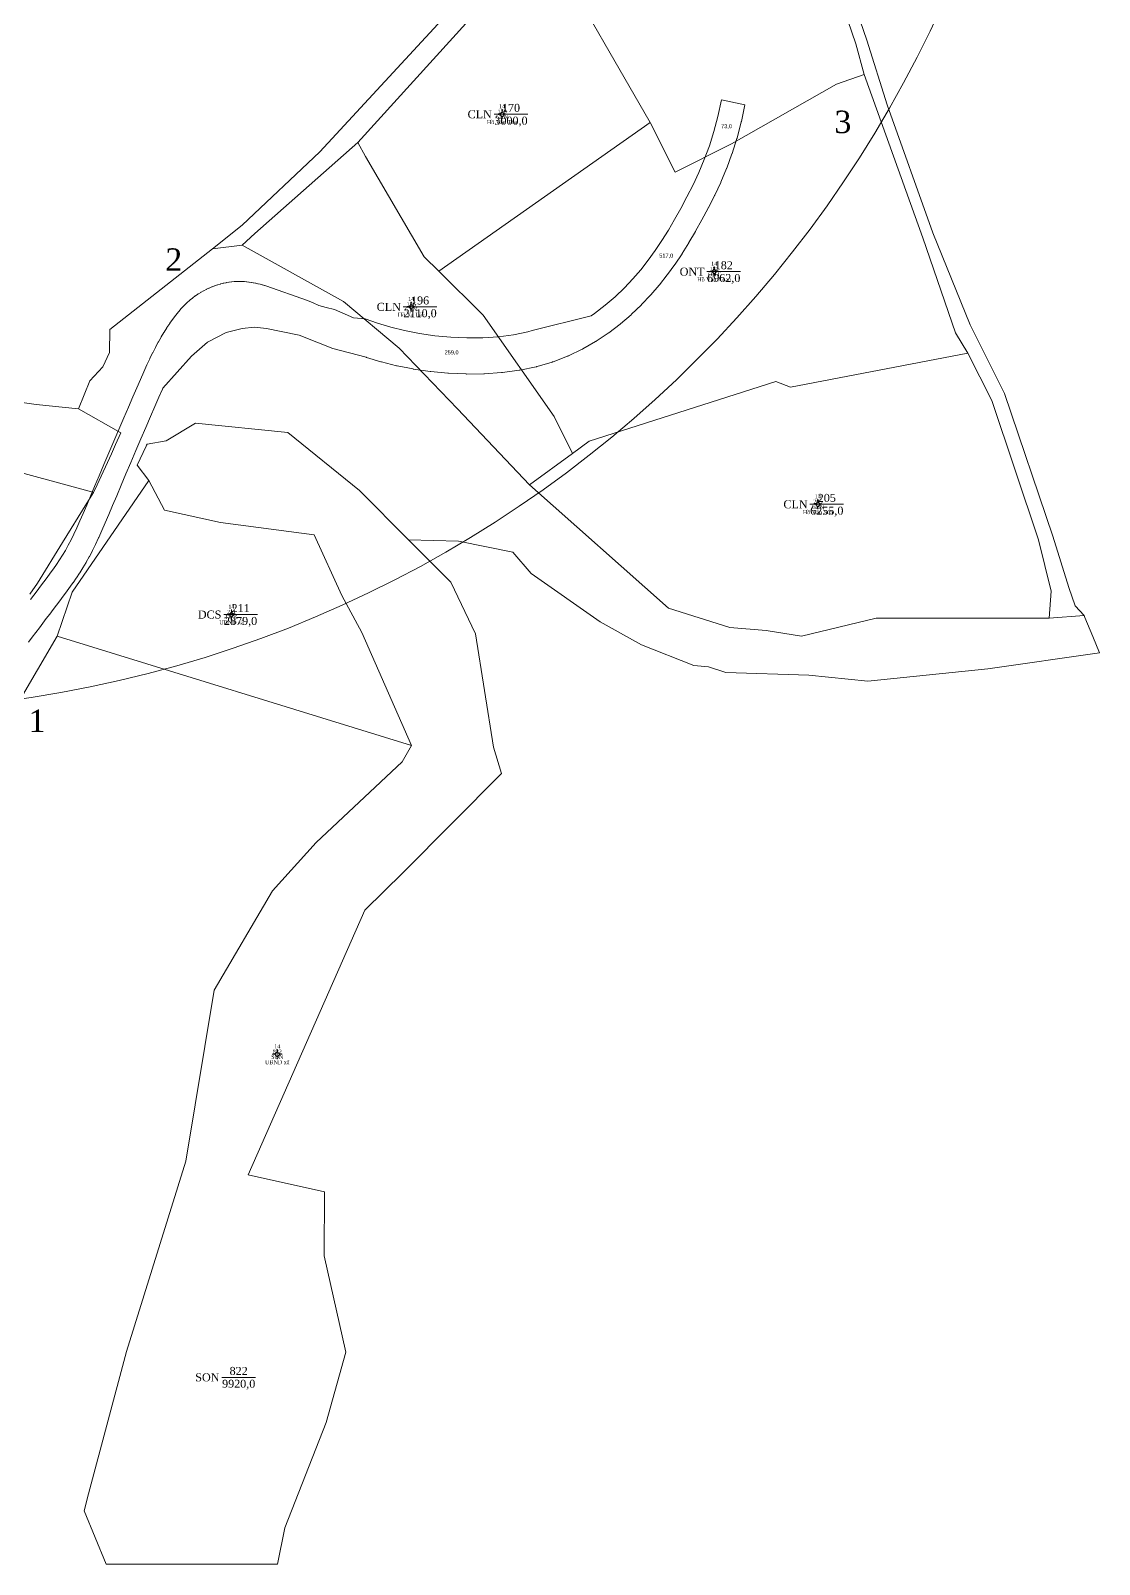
# Model space of a CAD drawing. Header units: metres. Extents: x 546523 to 548566, y 1840677 to 1842758.
# Drawn here: x 548245.5 to 548512.6, y 1841000 to 1841383.2 of the extents above; entities that cross this region are included whole.
import ezdxf
from ezdxf.enums import TextEntityAlignment as Align

# ---------------------------------------------------------------- set-up
doc = ezdxf.new("R2010")
doc.units = ezdxf.units.M
doc.header["$MEASUREMENT"] = 0
for name, color, linetype, lineweight in [('Level 10', 7, 'Continuous', 0), ('Level 11', 7, 'Continuous', 0), ('Level 13', 7, 'Continuous', 0), ('Level 15', 7, 'Continuous', 0), ('Level 2', 7, 'Continuous', 0), ('Level 20', 7, 'Continuous', 0), ('Level 30', 7, 'Continuous', 0), ('Level 4', 7, 'Continuous', 0), ('Level 5', 7, 'Continuous', 0)]:
    doc.layers.add(name, color=color, linetype=linetype, lineweight=lineweight)
doc.styles.add('Style-Arial', font='arial.ttf')
doc.styles.add('Style-Times New Roman', font='times.ttf')

# ---------------------------------------------------------------- blocks, each defined once
blk = doc.blocks.new('CENTRD')
at = {"layer": 'Level 11', "linetype": 'Continuous', "lineweight": 0}
h = blk.add_hatch(color=1, dxfattribs=at)
edge = h.paths.add_edge_path()
edge.add_arc((0, 0), 1.5, 0, 360)
at = {"layer": 'Level 11', "color": 1, "linetype": 'Continuous', "lineweight": 0}
for p, q in [((-6.2, 0), (-12.5, 0)), ((0, 6.2), (-6.2, 0)), ((-6.2, 0), (0, -6.2)), ((0, 12.5), (0, 6.2)), ((6.2, 0), (0, 6.2)), ((0, -6.2), (6.2, 0)), ((12.5, 0), (6.2, 0)), ((0, -6.2), (0, -12.5))]:
    blk.add_line(p, q, dxfattribs=at)
blk = doc.blocks.new('N_THUA_24')
at = {"layer": 'Level 13', "color": 7, "linetype": 'Continuous', "lineweight": 0}
blk.add_line((-1.98, 0), (6.42, 0), dxfattribs=at)
at = {"layer": 'Level 13', "color": 5, "linetype": 'Continuous', "lineweight": 0, "style": 'Style-Times New Roman'}
blk.add_text('170', height=2, dxfattribs=at).set_placement((2.22, 1.6), align=Align.MIDDLE_CENTER)
at = {"layer": 'Level 2', "color": 3, "linetype": 'Continuous', "lineweight": 0, "style": 'Style-Times New Roman'}
blk.add_text('CLN', height=2, dxfattribs=at).set_placement((-2.58, 0), align=Align.MIDDLE_RIGHT)
at = {"layer": 'Level 4', "color": 1, "linetype": 'Continuous', "lineweight": 0, "style": 'Style-Times New Roman'}
blk.add_text('3000,0', height=2, dxfattribs=at).set_placement((2.22, -1.6), align=Align.MIDDLE_CENTER)
blk = doc.blocks.new('N_THUA_25')
at = {"layer": 'Level 13', "color": 7, "linetype": 'Continuous', "lineweight": 0}
blk.add_line((-1.81, 0), (6.6, 0), dxfattribs=at)
at = {"layer": 'Level 13', "color": 5, "linetype": 'Continuous', "lineweight": 0, "style": 'Style-Times New Roman'}
blk.add_text('182', height=2, dxfattribs=at).set_placement((2.4, 1.6), align=Align.MIDDLE_CENTER)
at = {"layer": 'Level 2', "color": 3, "linetype": 'Continuous', "lineweight": 0, "style": 'Style-Times New Roman'}
blk.add_text('ONT', height=2, dxfattribs=at).set_placement((-2.41, 0), align=Align.MIDDLE_RIGHT)
at = {"layer": 'Level 4', "color": 1, "linetype": 'Continuous', "lineweight": 0, "style": 'Style-Times New Roman'}
blk.add_text('6962,0', height=2, dxfattribs=at).set_placement((2.4, -1.6), align=Align.MIDDLE_CENTER)
blk = doc.blocks.new('N_THUA_26')
at = {"layer": 'Level 13', "color": 7, "linetype": 'Continuous', "lineweight": 0}
blk.add_line((-1.98, 0), (6.43, 0), dxfattribs=at)
at = {"layer": 'Level 13', "color": 5, "linetype": 'Continuous', "lineweight": 0, "style": 'Style-Times New Roman'}
blk.add_text('196', height=2, dxfattribs=at).set_placement((2.22, 1.6), align=Align.MIDDLE_CENTER)
at = {"layer": 'Level 2', "color": 3, "linetype": 'Continuous', "lineweight": 0, "style": 'Style-Times New Roman'}
blk.add_text('CLN', height=2, dxfattribs=at).set_placement((-2.58, 0), align=Align.MIDDLE_RIGHT)
at = {"layer": 'Level 4', "color": 1, "linetype": 'Continuous', "lineweight": 0, "style": 'Style-Times New Roman'}
blk.add_text('2110,0', height=2, dxfattribs=at).set_placement((2.22, -1.6), align=Align.MIDDLE_CENTER)
blk = doc.blocks.new('N_THUA_27')
at = {"layer": 'Level 13', "color": 7, "linetype": 'Continuous', "lineweight": 0}
blk.add_line((-1.98, 0), (6.43, 0), dxfattribs=at)
at = {"layer": 'Level 13', "color": 5, "linetype": 'Continuous', "lineweight": 0, "style": 'Style-Times New Roman'}
blk.add_text('205', height=2, dxfattribs=at).set_placement((2.22, 1.6), align=Align.MIDDLE_CENTER)
at = {"layer": 'Level 2', "color": 3, "linetype": 'Continuous', "lineweight": 0, "style": 'Style-Times New Roman'}
blk.add_text('CLN', height=2, dxfattribs=at).set_placement((-2.58, 0), align=Align.MIDDLE_RIGHT)
at = {"layer": 'Level 4', "color": 1, "linetype": 'Continuous', "lineweight": 0, "style": 'Style-Times New Roman'}
blk.add_text('6255,0', height=2, dxfattribs=at).set_placement((2.22, -1.6), align=Align.MIDDLE_CENTER)
blk = doc.blocks.new('N_THUA_28')
at = {"layer": 'Level 13', "color": 7, "linetype": 'Continuous', "lineweight": 0}
blk.add_line((-1.94, 0), (6.47, 0), dxfattribs=at)
at = {"layer": 'Level 13', "color": 5, "linetype": 'Continuous', "lineweight": 0, "style": 'Style-Times New Roman'}
blk.add_text('211', height=2, dxfattribs=at).set_placement((2.26, 1.6), align=Align.MIDDLE_CENTER)
at = {"layer": 'Level 2', "color": 3, "linetype": 'Continuous', "lineweight": 0, "style": 'Style-Times New Roman'}
blk.add_text('DCS', height=2, dxfattribs=at).set_placement((-2.54, 0), align=Align.MIDDLE_RIGHT)
at = {"layer": 'Level 4', "color": 1, "linetype": 'Continuous', "lineweight": 0, "style": 'Style-Times New Roman'}
blk.add_text('2879,0', height=2, dxfattribs=at).set_placement((2.26, -1.6), align=Align.MIDDLE_CENTER)
blk = doc.blocks.new('N_THUA_43')
at = {"layer": 'Level 13', "color": 7, "linetype": 'Continuous', "lineweight": 0}
blk.add_line((-1.82, 0), (6.59, 0), dxfattribs=at)
at = {"layer": 'Level 13', "color": 5, "linetype": 'Continuous', "lineweight": 0, "style": 'Style-Times New Roman'}
blk.add_text('822', height=2, dxfattribs=at).set_placement((2.39, 1.6), align=Align.MIDDLE_CENTER)
at = {"layer": 'Level 2', "color": 3, "linetype": 'Continuous', "lineweight": 0, "style": 'Style-Times New Roman'}
blk.add_text('SON', height=2, dxfattribs=at).set_placement((-2.42, 0), align=Align.MIDDLE_RIGHT)
at = {"layer": 'Level 4', "color": 1, "linetype": 'Continuous', "lineweight": 0, "style": 'Style-Times New Roman'}
blk.add_text('9920,0', height=2, dxfattribs=at).set_placement((2.39, -1.6), align=Align.MIDDLE_CENTER)

msp = doc.modelspace()

# ---------------------------------------------------------------- linework, layer by layer
at = {"layer": 'Level 10', "color": 5, "linetype": 'Continuous', "lineweight": 0}
for p, q in [((548327.22, 1841355.25), (548372.66, 1841405.25)), ((548347.47, 1841323.13), (548400.36, 1841360.22)), ((548290.93, 1841328.72), (548298.31, 1841329.59)), ((548370.14, 1841269.74), (548380.95, 1841277.52)), ((548500.02, 1841236.42), (548508.78, 1841237.1)), ((548227.42, 1841189.73), (548252.1, 1841231.94)), ((548252.1, 1841231.94), (548340.64, 1841204.58))]:
    msp.add_line(p, q, dxfattribs=at)
at = {"layer": 'Level 10', "color": 5, "linetype": 'Continuous', "lineweight": 0, "flags": 128}
for points in [[(548427.31, 1841447.19), (548428.93, 1841446.83), (548431.96, 1841446.15), (548432.83, 1841445.95), (548436.1, 1841434.35), (548440.31, 1841419.38), (548443.37, 1841408.51), (548444.03, 1841405.38), (548445.65, 1841397.72), (548451.69, 1841379.9), (548453.84, 1841372.25)], [(548372.66, 1841405.25), (548375.92, 1841402.62), (548400.36, 1841360.22)], [(548290.93, 1841328.72), (548298.39, 1841334.6), (548317.74, 1841352.95), (548360.47, 1841399.23)], [(548508.78, 1841237.1), (548506.53, 1841239.48), (548504.98, 1841244.03), (548500.97, 1841256.88), (548488.86, 1841292.55), (548480.29, 1841309.68), (548470.94, 1841332.65), (548459.57, 1841364.65), (548454.5, 1841380.83), (548450.29, 1841393.02)], [(548400.36, 1841360.22), (548406.54, 1841347.86), (548420.63, 1841354.88), (548446.92, 1841369.81), (548453.84, 1841372.25)], [(548453.84, 1841372.25), (548468.5, 1841331.45), (548476.68, 1841307.72), (548479.72, 1841302.58)], [(548298.31, 1841329.59), (548301.54, 1841332.55), (548327.22, 1841355.25)], [(548327.22, 1841355.25), (548329.2, 1841351.78), (548343.88, 1841326.7), (548347.47, 1841323.13)], [(548298.31, 1841329.59), (548323.67, 1841315.5), (548337.6, 1841303.87), (548352.14, 1841288.71), (548370.14, 1841269.74)], [(548257.45, 1841288.67), (548260.26, 1841295.69), (548263.54, 1841299.23), (548265.23, 1841302.75), (548265.25, 1841308.5), (548290.93, 1841328.72)], [(548347.47, 1841323.13), (548358.62, 1841312.08), (548376.33, 1841286.81), (548380.95, 1841277.52)], [(548380.95, 1841277.52), (548385.09, 1841280.59), (548431.77, 1841295.52), (548435.41, 1841294.08), (548479.72, 1841302.58)], [(548500.02, 1841236.42), (548500.54, 1841243.18), (548497.42, 1841255.97), (548485.74, 1841290.77), (548479.72, 1841302.58)], [(548201.23, 1841292.91), (548227.55, 1841276.98), (548261.05, 1841267.88), (548261.2, 1841267.84)], [(548237.51, 1841291.12), (548246.83, 1841289.83), (548257.45, 1841288.67)], [(548261.2, 1841267.84), (548262.08, 1841269.74), (548265.69, 1841277.49), (548266.72, 1841279.78), (548268.04, 1841282.72), (548257.45, 1841288.67)], [(548275.02, 1841270.76), (548272.12, 1841274.62), (548274.32, 1841279.38), (548274.45, 1841279.64), (548274.57, 1841279.91), (548274.6, 1841279.91), (548279.37, 1841280.7), (548286.68, 1841285.14), (548309.78, 1841282.83), (548327.64, 1841268.31), (548339.9, 1841256)], [(548245.27, 1841242.38), (548247.18, 1841245.17), (548253.45, 1841255.31), (548259.53, 1841265.14), (548261.2, 1841267.84)], [(548252.1, 1841231.94), (548255.85, 1841242.91), (548275.02, 1841270.76)], [(548275.02, 1841270.76), (548278.94, 1841263.41), (548292.93, 1841260.33), (548316.32, 1841257.2), (548323.24, 1841242.09), (548328.24, 1841232.84), (548340.64, 1841204.58)], [(548370.14, 1841269.74), (548404.91, 1841238.92), (548420.23, 1841234.06), (548429.33, 1841233.31), (548438.11, 1841231.91), (548456.77, 1841236.41), (548500.02, 1841236.42)], [(548339.9, 1841256), (548350.52, 1841245.42), (548356.68, 1841232.5), (548361.2, 1841204.17), (548363.19, 1841197.63), (548338.55, 1841172.86), (548329.01, 1841163.46), (548299.88, 1841097.28), (548318.96, 1841093.03), (548318.88, 1841077.08), (548324.23, 1841053), (548319.37, 1841035.41), (548309.02, 1841009.11), (548307.22, 1841000), (548264.32, 1841000), (548258.84, 1841013.36), (548259.98, 1841017.64), (548269.46, 1841053.21), (548284.26, 1841100.76), (548291.38, 1841143.48), (548305.94, 1841168.24), (548316.87, 1841180.37), (548338.37, 1841200.48), (548340.64, 1841204.58)], [(548508.78, 1841237.1), (548508.98, 1841236.61), (548510.93, 1841231.82), (548512.59, 1841227.73), (548484.73, 1841223.73), (548454.71, 1841220.69), (548440, 1841222.16), (548419.24, 1841222.8), (548414.92, 1841224.21), (548411.2, 1841224.61), (548398.16, 1841229.7), (548387.84, 1841235.49), (548370.55, 1841247.55), (548366, 1841252.86), (548352.43, 1841255.63), (548339.9, 1841256)]]:
    msp.add_lwpolyline(points, dxfattribs=at)
at = {"layer": 'Level 15', "color": 1, "linetype": 'Continuous', "lineweight": 0}
msp.add_circle((548199.89, 1841513.13), 300, dxfattribs=at)
at = {"layer": 'Level 30', "color": 1, "linetype": 'Continuous', "lineweight": 0, "flags": 128}
for points in [[(548423.99, 1841364.68), (548423.13, 1841360.49), (548423.12, 1841360.48), (548423.11, 1841360.43), (548423.1, 1841360.38), (548423.09, 1841360.34), (548422.05, 1841356.39), (548422.05, 1841356.38), (548422.04, 1841356.34), (548422.02, 1841356.29), (548422.01, 1841356.24), (548420.82, 1841352.52), (548420.8, 1841352.47), (548420.79, 1841352.43), (548420.77, 1841352.38), (548419.46, 1841348.85), (548419.44, 1841348.82), (548419.43, 1841348.78), (548419.41, 1841348.73), (548417.99, 1841345.38), (548417.99, 1841345.36), (548417.97, 1841345.32), (548417.95, 1841345.28), (548416.46, 1841342.08), (548416.44, 1841342.04), (548416.42, 1841342), (548414.87, 1841338.94), (548414.86, 1841338.92), (548414.84, 1841338.88), (548413.27, 1841335.94), (548413.27, 1841335.94), (548413.25, 1841335.9), (548411.67, 1841333.06), (548411.66, 1841333.05), (548411.64, 1841333.01), (548410.03, 1841330.26), (548410.02, 1841330.24), (548409.99, 1841330.19), (548408.34, 1841327.53), (548408.32, 1841327.49), (548408.29, 1841327.45), (548406.57, 1841324.87), (548406.56, 1841324.86), (548406.53, 1841324.81), (548406.5, 1841324.77), (548404.69, 1841322.26), (548404.67, 1841322.24), (548404.64, 1841322.2), (548404.61, 1841322.16), (548402.68, 1841319.7), (548402.66, 1841319.67), (548402.63, 1841319.64), (548402.59, 1841319.6), (548400.52, 1841317.2), (548400.49, 1841317.17), (548400.46, 1841317.13), (548400.43, 1841317.09), (548398.19, 1841314.74), (548398.16, 1841314.7), (548398.12, 1841314.67), (548398.09, 1841314.63), (548395.67, 1841312.32), (548395.66, 1841312.32), (548395.62, 1841312.28), (548395.59, 1841312.25), (548395.55, 1841312.22), (548392.94, 1841309.98), (548392.92, 1841309.96), (548392.89, 1841309.93), (548392.85, 1841309.9), (548392.81, 1841309.87), (548390.01, 1841307.73), (548389.98, 1841307.71), (548389.94, 1841307.68), (548389.9, 1841307.65), (548389.85, 1841307.62), (548386.86, 1841305.63), (548386.85, 1841305.62), (548386.81, 1841305.59), (548386.77, 1841305.57), (548386.73, 1841305.54), (548386.69, 1841305.52), (548383.49, 1841303.69), (548383.47, 1841303.68), (548383.43, 1841303.65), (548383.38, 1841303.63), (548383.34, 1841303.61), (548383.3, 1841303.59), (548379.9, 1841301.96), (548379.86, 1841301.94), (548379.82, 1841301.92), (548379.77, 1841301.9), (548379.73, 1841301.88), (548379.68, 1841301.87), (548376.08, 1841300.47), (548376.03, 1841300.45), (548375.99, 1841300.44), (548375.94, 1841300.42), (548375.9, 1841300.41), (548375.85, 1841300.39), (548372.04, 1841299.26), (548372.03, 1841299.26), (548371.99, 1841299.25), (548371.94, 1841299.24), (548371.89, 1841299.22), (548371.85, 1841299.21), (548371.8, 1841299.2), (548367.78, 1841298.37), (548367.76, 1841298.36), (548367.71, 1841298.35), (548367.66, 1841298.34), (548367.61, 1841298.34), (548367.56, 1841298.33), (548363.39, 1841297.77), (548363.34, 1841297.77), (548363.29, 1841297.76), (548363.25, 1841297.76), (548363.2, 1841297.75), (548358.92, 1841297.46), (548358.89, 1841297.46), (548358.84, 1841297.46), (548358.79, 1841297.46), (548358.74, 1841297.46), (548354.41, 1841297.41), (548354.4, 1841297.41), (548354.35, 1841297.41), (548354.3, 1841297.42), (548354.25, 1841297.42), (548349.93, 1841297.61), (548349.92, 1841297.61), (548349.87, 1841297.61), (548349.82, 1841297.61), (548349.78, 1841297.62), (548345.51, 1841298.02), (548345.51, 1841298.02), (548345.46, 1841298.03), (548345.41, 1841298.04), (548345.36, 1841298.04), (548341.2, 1841298.65), (548341.2, 1841298.65), (548341.15, 1841298.66), (548341.1, 1841298.66), (548341.06, 1841298.67), (548337.07, 1841299.46), (548337.06, 1841299.46), (548337.01, 1841299.47), (548336.96, 1841299.48), (548336.92, 1841299.49), (548333.14, 1841300.44), (548333.1, 1841300.45), (548333.05, 1841300.47), (548333, 1841300.48), (548329.46, 1841301.55), (548329.43, 1841301.56), (548329.38, 1841301.58), (548329.33, 1841301.59), (548321.01, 1841303.81), (548317.44, 1841305.17), (548312.58, 1841307.14), (548308.06, 1841308.04), (548304.44, 1841308.75), (548301.44, 1841309.14), (548298.32, 1841308.75), (548294.39, 1841307.8), (548289.72, 1841305.36), (548285.7, 1841301.85), (548278.51, 1841293.85), (548278.42, 1841293.65), (548277.52, 1841291.59), (548276.53, 1841289.31), (548275.44, 1841286.78), (548274.27, 1841284.06), (548273.05, 1841281.21), (548271.8, 1841278.28), (548270.54, 1841275.33), (548269.31, 1841272.43), (548268.12, 1841269.62), (548267, 1841266.98), (548265.97, 1841264.53), (548265.02, 1841262.29), (548265.01, 1841262.28), (548264.13, 1841260.22), (548264.12, 1841260.2), (548263.3, 1841258.3), (548263.29, 1841258.27), (548262.5, 1841256.52), (548262.48, 1841256.48), (548261.72, 1841254.85), (548261.72, 1841254.84), (548261.7, 1841254.8), (548260.95, 1841253.28), (548260.94, 1841253.26), (548260.92, 1841253.22), (548260.17, 1841251.79), (548260.15, 1841251.76), (548260.13, 1841251.72), (548259.37, 1841250.37), (548259.36, 1841250.34), (548259.33, 1841250.3), (548258.56, 1841249.01), (548258.55, 1841248.99), (548258.52, 1841248.94), (548257.74, 1841247.71), (548257.73, 1841247.7), (548257.7, 1841247.66), (548256.91, 1841246.47), (548256.91, 1841246.46), (548256.88, 1841246.42), (548256.08, 1841245.27), (548256.06, 1841245.24), (548255.25, 1841244.11), (548255.23, 1841244.09), (548254.42, 1841242.98), (548254.41, 1841242.97), (548253.59, 1841241.87), (548253.59, 1841241.86), (548252.77, 1841240.76), (548252.76, 1841240.76), (548251.94, 1841239.66), (548251.94, 1841239.66), (548251.1, 1841238.55), (548251.1, 1841238.54), (548250.26, 1841237.43), (548250.26, 1841237.42), (548249.4, 1841236.3), (548249.4, 1841236.29), (548248.54, 1841235.16), (548248.54, 1841235.15), (548247.66, 1841234), (548247.66, 1841234), (548246.77, 1841232.83), (548246.76, 1841232.82), (548245.86, 1841231.64), (548245.86, 1841231.63), (548244.94, 1841230.43)], [(548245.47, 1841241.04), (548246.31, 1841242.15), (548247.14, 1841243.26), (548247.96, 1841244.36), (548248.78, 1841245.45), (548249.59, 1841246.54), (548250.39, 1841247.63), (548251.17, 1841248.72), (548251.94, 1841249.82), (548252.69, 1841250.96), (548253.43, 1841252.12), (548254.16, 1841253.34), (548254.88, 1841254.61), (548255.58, 1841255.97), (548256.3, 1841257.42), (548257.03, 1841259), (548257.8, 1841260.71), (548258.62, 1841262.59), (548259.49, 1841264.63), (548260.44, 1841266.87), (548261.47, 1841269.31), (548262.59, 1841271.96), (548263.79, 1841274.77), (548265.02, 1841277.68), (548266.28, 1841280.63), (548267.53, 1841283.57), (548268.76, 1841286.43), (548268.76, 1841286.43), (548269.93, 1841289.15), (548269.93, 1841289.15), (548271.02, 1841291.68), (548271.02, 1841291.69), (548272.02, 1841293.98), (548272.02, 1841293.99), (548272.92, 1841296.06), (548272.93, 1841296.07), (548273.76, 1841297.94), (548273.77, 1841297.96), (548274.54, 1841299.66), (548274.55, 1841299.69), (548275.27, 1841301.23), (548275.29, 1841301.27), (548275.98, 1841302.69), (548276, 1841302.73), (548276, 1841302.74), (548276.67, 1841304.05), (548276.7, 1841304.1), (548276.7, 1841304.11), (548277.37, 1841305.36), (548277.39, 1841305.4), (548277.41, 1841305.42), (548278.08, 1841306.61), (548278.1, 1841306.65), (548278.12, 1841306.67), (548278.8, 1841307.81), (548278.82, 1841307.85), (548278.84, 1841307.87), (548279.52, 1841308.95), (548279.55, 1841308.99), (548279.56, 1841309.01), (548280.25, 1841310.04), (548280.28, 1841310.08), (548280.29, 1841310.1), (548280.97, 1841311.06), (548281, 1841311.1), (548281.02, 1841311.13), (548281.69, 1841312.02), (548281.72, 1841312.06), (548281.75, 1841312.09), (548282.41, 1841312.91), (548282.44, 1841312.95), (548282.47, 1841312.99), (548282.48, 1841312.99), (548283.12, 1841313.74), (548283.15, 1841313.77), (548283.18, 1841313.81), (548283.2, 1841313.82), (548283.82, 1841314.49), (548283.85, 1841314.53), (548283.89, 1841314.56), (548283.91, 1841314.59), (548284.51, 1841315.18), (548284.55, 1841315.22), (548284.59, 1841315.25), (548284.61, 1841315.28), (548285.21, 1841315.81), (548285.24, 1841315.85), (548285.28, 1841315.88), (548285.32, 1841315.91), (548285.9, 1841316.38), (548285.94, 1841316.42), (548285.98, 1841316.45), (548286.02, 1841316.47), (548286.59, 1841316.9), (548286.63, 1841316.93), (548286.67, 1841316.96), (548286.71, 1841316.98), (548287.29, 1841317.37), (548287.33, 1841317.4), (548287.37, 1841317.42), (548287.4, 1841317.44), (548287.98, 1841317.79), (548288.02, 1841317.82), (548288.06, 1841317.84), (548288.08, 1841317.85), (548288.67, 1841318.18), (548288.71, 1841318.2), (548288.75, 1841318.22), (548288.76, 1841318.23), (548289.35, 1841318.53), (548289.4, 1841318.55), (548289.44, 1841318.57), (548289.45, 1841318.57), (548290.04, 1841318.85), (548290.09, 1841318.87), (548290.13, 1841318.89), (548290.14, 1841318.89), (548290.74, 1841319.15), (548290.79, 1841319.17), (548290.83, 1841319.18), (548290.84, 1841319.19), (548291.44, 1841319.42), (548291.49, 1841319.44), (548291.53, 1841319.45), (548291.54, 1841319.46), (548292.15, 1841319.66), (548292.19, 1841319.68), (548292.24, 1841319.69), (548292.25, 1841319.7), (548292.85, 1841319.88), (548292.9, 1841319.89), (548292.95, 1841319.9), (548292.97, 1841319.91), (548293.56, 1841320.06), (548293.61, 1841320.07), (548293.66, 1841320.08), (548293.68, 1841320.09), (548294.27, 1841320.22), (548294.32, 1841320.23), (548294.37, 1841320.24), (548294.4, 1841320.24), (548294.98, 1841320.34), (548295.02, 1841320.35), (548295.07, 1841320.35), (548295.1, 1841320.36), (548295.67, 1841320.43), (548295.72, 1841320.44), (548295.77, 1841320.44), (548295.79, 1841320.44), (548296.35, 1841320.49), (548296.4, 1841320.5), (548296.45, 1841320.5), (548296.46, 1841320.5), (548297.01, 1841320.53), (548297.06, 1841320.53), (548297.11, 1841320.53), (548297.12, 1841320.53), (548297.65, 1841320.54), (548297.7, 1841320.54), (548297.75, 1841320.53), (548297.76, 1841320.53), (548298.28, 1841320.52), (548298.33, 1841320.52), (548298.37, 1841320.52), (548298.88, 1841320.49), (548298.93, 1841320.49), (548298.97, 1841320.49), (548299.47, 1841320.44), (548299.52, 1841320.44), (548299.55, 1841320.44), (548300.03, 1841320.38), (548300.08, 1841320.38), (548300.11, 1841320.37), (548300.59, 1841320.31), (548300.64, 1841320.3), (548300.67, 1841320.29), (548301.14, 1841320.21), (548301.19, 1841320.21), (548301.22, 1841320.2), (548301.7, 1841320.11), (548301.74, 1841320.1), (548301.77, 1841320.09), (548302.25, 1841319.98), (548302.3, 1841319.97), (548302.32, 1841319.97), (548302.81, 1841319.85), (548302.85, 1841319.84), (548302.87, 1841319.83), (548303.37, 1841319.7), (548303.42, 1841319.68), (548303.42, 1841319.68), (548303.95, 1841319.53), (548303.99, 1841319.52), (548304.27, 1841319.44), (548314.65, 1841315.81), (548316.07, 1841315.22), (548317.54, 1841314.53), (548319.36, 1841314.01), (548321.39, 1841313.49), (548324.11, 1841312.37), (548326.14, 1841311.46), (548329.13, 1841311.21), (548332.19, 1841310.13), (548335.47, 1841309.14), (548338.96, 1841308.26), (548342.65, 1841307.53), (548346.51, 1841306.97), (548350.48, 1841306.59), (548354.49, 1841306.42), (548358.48, 1841306.45), (548362.39, 1841306.72), (548366.16, 1841307.22), (548369.72, 1841307.96), (548370.87, 1841308.31), (548385.56, 1841311.97), (548386.45, 1841312.56), (548389.1, 1841314.59), (548391.58, 1841316.72), (548393.89, 1841318.92), (548396.03, 1841321.17), (548398.01, 1841323.47), (548399.86, 1841325.82), (548401.61, 1841328.24), (548403.27, 1841330.74), (548404.87, 1841333.32), (548406.44, 1841336.01), (548407.99, 1841338.79), (548409.53, 1841341.68), (548411.04, 1841344.66), (548412.49, 1841347.76), (548413.86, 1841351), (548415.12, 1841354.41), (548416.27, 1841357.99), (548417.27, 1841361.79), (548418.12, 1841365.89), (548423.99, 1841364.68)]]:
    msp.add_lwpolyline(points, dxfattribs=at)

# ---------------------------------------------------------------- block references
at = {"layer": 'Level 11', "color": 1, "linetype": 'Continuous', "lineweight": 0, "xscale": 0.1, "yscale": 0.1, "zscale": 0.1}
for p in [(548363.32, 1841362.31), (548416.32, 1841322.99), (548340.6, 1841314.19), (548442.25, 1841264.86), (548295.69, 1841237.31), (548307.12, 1841127.43)]:
    msp.add_blockref('CENTRD', p, dxfattribs=at)
at = {"layer": 'Level 2', "color": 3, "linetype": 'Continuous', "lineweight": 0}
for name, p in [('N_THUA_24', (548363.32, 1841362.31)), ('N_THUA_25', (548416.32, 1841322.99)), ('N_THUA_26', (548340.6, 1841314.19)), ('N_THUA_27', (548442.25, 1841264.86)), ('N_THUA_28', (548295.69, 1841237.31)), ('N_THUA_43', (548295.09, 1841046.72))]:
    msp.add_blockref(name, p, dxfattribs=at)

# ---------------------------------------------------------------- texts
at = {"layer": 'Level 15', "color": 1, "linetype": 'Continuous', "lineweight": 0, "char_height": 1, "attachment_point": 5, "line_spacing_factor": 0.790735, "style": 'Style-Times New Roman'}
for s, insert in [('14\\P170\\PCLN\\PHồ Văn Thu', (548363.32, 1841362.31)), ('14\\P182\\PONT\\PHồ Văn Xoan', (548416.32, 1841322.99)), ('14\\P196\\PCLN\\PHồ Xa Lác', (548340.6, 1841314.19)), ('14\\P205\\PCLN\\PHồ Văn Sửa', (548442.25, 1841264.86)), ('14\\P211\\PDCS\\PUBND xã', (548295.69, 1841237.31)), ('14\\P822\\PSON\\PUBND xã', (548307.12, 1841127.43))]:
    msp.add_mtext(s, dxfattribs=dict(at, insert=insert))
at = {"layer": 'Level 20', "color": 5, "linetype": 'Continuous', "lineweight": 0, "style": 'Style-Times New Roman'}
for s, p in [('3', (548448.49, 1841360.41)), ('2', (548281.25, 1841326)), ('1', (548247.08, 1841210.76))]:
    msp.add_text(s, height=5.61, dxfattribs=at).set_placement(p, align=Align.MIDDLE_CENTER)
at = {"layer": 'Level 5', "color": 5, "linetype": 'Continuous', "lineweight": 0, "style": 'Style-Arial'}
for s, p in [('73,0', (548419.41, 1841359.33)), ('517,0', (548404.34, 1841326.99)), ('259,0', (548350.69, 1841302.82))]:
    msp.add_text(s, height=1, dxfattribs=at).set_placement(p, align=Align.MIDDLE_CENTER)

doc.saveas('drawing.dxf')
